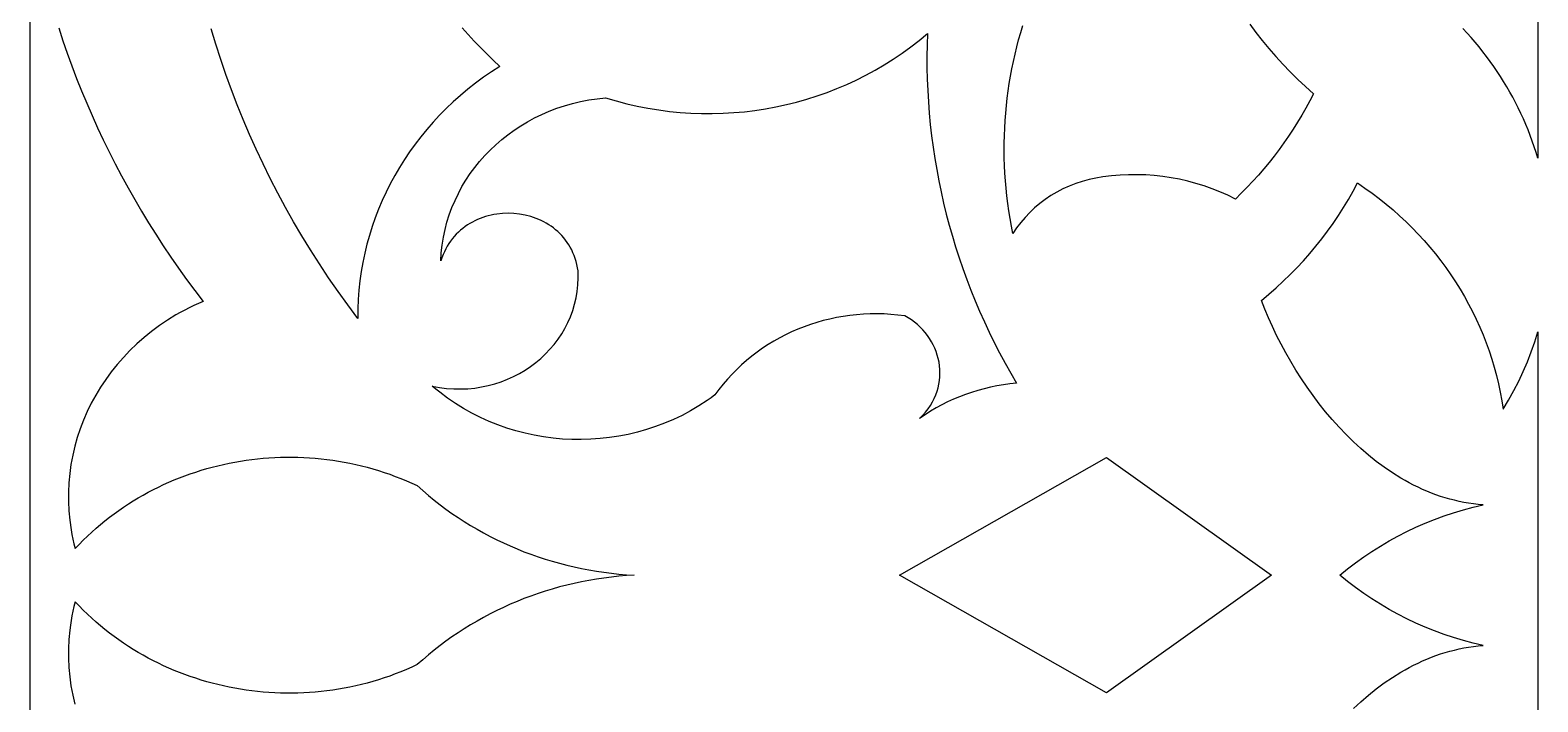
# Model space of a CAD drawing. Extents: x 1908 to 2928, y -299 to 721.
# Drawn here: x 2747.6 to 2827.6, y 117.3 to 153 of the extents above; entities that cross this region are included whole.
import ezdxf

# ---------------------------------------------------------------- set-up
doc = ezdxf.new("R2010")
doc.units = 0
doc.layers.add('BITMAP_LAYER', color=18, linetype='CONTINUOUS')

msp = doc.modelspace()

# ---------------------------------------------------------------- linework, layer by layer
at = {"layer": 'BITMAP_LAYER'}
for points in [[(2827.554, 172.58), (2827.554, 146.171), (2827.461, 146.475), (2827.363, 146.778), (2827.259, 147.078), (2827.148, 147.377), (2827.033, 147.673), (2826.911, 147.967), (2826.784, 148.259), (2826.651, 148.549), (2826.513, 148.836), (2826.369, 149.121), (2826.22, 149.403), (2826.065, 149.683), (2825.905, 149.96), (2825.739, 150.234), (2825.568, 150.506), (2825.392, 150.775), (2825.21, 151.041), (2825.023, 151.303), (2824.831, 151.563), (2824.634, 151.82), (2824.432, 152.073), (2824.225, 152.323), (2824.012, 152.57), (2823.795, 152.813), (2823.572, 153.053)], [(2747.554, 88.818), (2747.554, 124.04), (2747.554, 159.262)], [(2749.072, 153.08), (2749.293, 152.406), (2749.525, 151.736), (2749.767, 151.069), (2750.019, 150.405), (2750.282, 149.745), (2750.555, 149.089), (2750.839, 148.436), (2751.132, 147.786), (2751.436, 147.141), (2751.749, 146.5), (2752.073, 145.862), (2752.407, 145.229), (2752.751, 144.6), (2753.104, 143.976), (2753.468, 143.356), (2753.842, 142.741), (2754.225, 142.13), (2754.618, 141.525), (2755.021, 140.924), (2755.434, 140.328), (2755.856, 139.737), (2756.288, 139.152), (2756.73, 138.572), (2756.481, 138.464), (2756.235, 138.35), (2755.994, 138.233), (2755.756, 138.11), (2755.522, 137.983), (2755.292, 137.852), (2754.844, 137.577), (2754.412, 137.285), (2753.995, 136.978), (2753.596, 136.655), (2753.213, 136.317), (2752.848, 135.965), (2752.5, 135.6), (2752.169, 135.222), (2751.857, 134.832), (2751.564, 134.43), (2751.289, 134.018), (2751.034, 133.595), (2750.798, 133.163), (2750.582, 132.722), (2750.386, 132.272), (2750.211, 131.814), (2750.056, 131.35), (2749.922, 130.879), (2749.81, 130.402), (2749.72, 129.92), (2749.652, 129.433), (2749.606, 128.942), (2749.583, 128.448), (2749.583, 127.952), (2749.606, 127.453), (2749.653, 126.953), (2749.725, 126.452), (2749.769, 126.201), (2749.82, 125.951), (2749.877, 125.7), (2749.941, 125.45), (2750.155, 125.676), (2750.373, 125.897), (2750.596, 126.112), (2750.822, 126.323), (2751.053, 126.528), (2751.287, 126.728), (2751.525, 126.923), (2751.767, 127.113), (2752.012, 127.297), (2752.261, 127.476), (2752.513, 127.65), (2752.768, 127.818), (2753.027, 127.981), (2753.288, 128.139), (2753.553, 128.291), (2753.82, 128.438), (2754.09, 128.58), (2754.363, 128.716), (2754.638, 128.846), (2754.916, 128.971), (2755.196, 129.091), (2755.479, 129.205), (2755.763, 129.314), (2756.05, 129.417), (2756.339, 129.514), (2756.629, 129.606), (2756.922, 129.693), (2757.216, 129.773), (2757.511, 129.848), (2757.809, 129.918), (2758.107, 129.982), (2758.407, 130.04), (2758.708, 130.092), (2759.01, 130.139), (2759.313, 130.18), (2759.617, 130.215), (2759.922, 130.244), (2760.227, 130.268), (2760.534, 130.286), (2760.84, 130.298), (2761.147, 130.304), (2761.455, 130.304), (2761.762, 130.299), (2762.07, 130.287), (2762.377, 130.27), (2762.685, 130.246), (2762.993, 130.217), (2763.3, 130.182), (2763.607, 130.14), (2763.913, 130.093), (2764.219, 130.04), (2764.524, 129.98), (2764.828, 129.915), (2765.131, 129.843), (2765.434, 129.766), (2765.735, 129.682), (2766.036, 129.592), (2766.335, 129.496), (2766.632, 129.394), (2766.929, 129.285), (2767.223, 129.171), (2767.516, 129.05), (2767.808, 128.923), (2768.097, 128.79), (2768.39, 128.527), (2768.689, 128.271), (2768.993, 128.022), (2769.302, 127.779), (2769.617, 127.544), (2769.937, 127.316), (2770.262, 127.095), (2770.592, 126.881), (2770.927, 126.674), (2771.266, 126.475), (2771.609, 126.282), (2771.957, 126.098), (2772.309, 125.92), (2772.666, 125.75), (2773.026, 125.588), (2773.389, 125.433), (2773.757, 125.286), (2774.127, 125.147), (2774.502, 125.015), (2774.879, 124.892), (2775.259, 124.776), (2775.643, 124.668), (2776.029, 124.568), (2776.417, 124.477), (2776.808, 124.393), (2777.202, 124.318), (2777.598, 124.25), (2777.995, 124.191), (2778.395, 124.141), (2778.797, 124.099), (2779.2, 124.065), (2779.605, 124.04), (2779.2, 124.015), (2778.797, 123.981), (2778.395, 123.939), (2777.995, 123.889), (2777.598, 123.83), (2777.202, 123.763), (2776.808, 123.687), (2776.417, 123.603), (2776.029, 123.512), (2775.643, 123.412), (2775.259, 123.304), (2774.879, 123.188), (2774.502, 123.065), (2774.127, 122.933), (2773.757, 122.794), (2773.389, 122.647), (2773.026, 122.492), (2772.666, 122.33), (2772.309, 122.16), (2771.957, 121.982), (2771.609, 121.798), (2771.266, 121.605), (2770.927, 121.406), (2770.592, 121.199), (2770.262, 120.985), (2769.937, 120.764), (2769.617, 120.536), (2769.302, 120.301), (2768.993, 120.058), (2768.689, 119.809), (2768.39, 119.553), (2768.097, 119.29), (2767.808, 119.157), (2767.516, 119.03), (2767.223, 118.909), (2766.929, 118.795), (2766.632, 118.686), (2766.335, 118.584), (2766.036, 118.488), (2765.735, 118.398), (2765.434, 118.314), (2765.131, 118.237), (2764.828, 118.165), (2764.524, 118.1), (2764.219, 118.04), (2763.913, 117.987), (2763.607, 117.94), (2763.3, 117.898), (2762.993, 117.863), (2762.685, 117.834), (2762.377, 117.81), (2762.07, 117.793), (2761.762, 117.781), (2761.455, 117.776), (2761.147, 117.776), (2760.84, 117.782), (2760.534, 117.794), (2760.227, 117.812), (2759.922, 117.836), (2759.617, 117.865), (2759.313, 117.9), (2759.01, 117.941), (2758.708, 117.988), (2758.407, 118.04), (2758.107, 118.098), (2757.809, 118.162), (2757.511, 118.232), (2757.216, 118.307), (2756.922, 118.387), (2756.629, 118.474), (2756.339, 118.566), (2756.05, 118.663), (2755.763, 118.766), (2755.479, 118.875), (2755.196, 118.989), (2754.916, 119.109), (2754.638, 119.234), (2754.363, 119.364), (2754.09, 119.501), (2753.82, 119.642), (2753.553, 119.789), (2753.288, 119.941), (2753.027, 120.099), (2752.768, 120.262), (2752.513, 120.43), (2752.261, 120.604), (2752.012, 120.783), (2751.767, 120.967), (2751.525, 121.157), (2751.287, 121.352), (2751.053, 121.552), (2750.822, 121.757), (2750.596, 121.968), (2750.373, 122.183), (2750.155, 122.404), (2749.941, 122.63), (2749.877, 122.38), (2749.82, 122.129), (2749.769, 121.879), (2749.725, 121.628), (2749.686, 121.378), (2749.653, 121.127), (2749.606, 120.627), (2749.583, 120.128), (2749.583, 119.632), (2749.606, 119.138), (2749.652, 118.647), (2749.72, 118.16), (2749.81, 117.678), (2749.922, 117.201)], [(2770.484, 153.093), (2770.795, 152.738), (2771.115, 152.387), (2771.442, 152.043), (2771.778, 151.704), (2772.121, 151.372), (2772.472, 151.045), (2772.031, 150.759), (2771.602, 150.462), (2771.185, 150.153), (2770.779, 149.834), (2770.385, 149.503), (2770.004, 149.162), (2769.635, 148.811), (2769.278, 148.45), (2768.934, 148.08), (2768.603, 147.701), (2768.285, 147.312), (2767.98, 146.915), (2767.689, 146.51), (2767.411, 146.097), (2767.147, 145.677), (2766.897, 145.249), (2766.661, 144.814), (2766.44, 144.372), (2766.233, 143.924), (2766.04, 143.47), (2765.863, 143.01), (2765.7, 142.545), (2765.552, 142.075), (2765.42, 141.6), (2765.304, 141.121), (2765.203, 140.637), (2765.118, 140.15), (2765.049, 139.659), (2764.996, 139.165), (2764.96, 138.667), (2764.941, 138.168), (2764.938, 137.666), (2764.406, 138.38), (2763.889, 139.101), (2763.388, 139.828), (2762.901, 140.562), (2762.429, 141.302), (2761.973, 142.049), (2761.531, 142.801), (2761.104, 143.559), (2760.693, 144.322), (2760.296, 145.091), (2759.915, 145.865), (2759.549, 146.644), (2759.198, 147.427), (2758.862, 148.215), (2758.541, 149.008), (2758.235, 149.804), (2757.945, 150.605), (2757.669, 151.409), (2757.409, 152.217), (2757.164, 153.028)], [(2812.267, 153.29), (2812.594, 152.847), (2812.933, 152.411), (2813.284, 151.983), (2813.648, 151.563), (2814.024, 151.152), (2814.412, 150.748), (2814.812, 150.354), (2815.224, 149.969), (2815.648, 149.592), (2815.449, 149.207), (2815.242, 148.825), (2815.026, 148.449), (2814.802, 148.076), (2814.57, 147.708), (2814.33, 147.345), (2814.082, 146.987), (2813.826, 146.634), (2813.562, 146.286), (2813.29, 145.943), (2813.011, 145.605), (2812.724, 145.273), (2812.43, 144.946), (2812.128, 144.625), (2811.819, 144.31), (2811.503, 144.001), (2811.098, 144.201), (2810.687, 144.384), (2810.268, 144.551), (2809.844, 144.702), (2809.413, 144.835), (2808.978, 144.952), (2808.539, 145.052), (2808.095, 145.135), (2807.649, 145.2), (2807.199, 145.249), (2806.748, 145.28), (2806.295, 145.294), (2805.841, 145.29), (2805.387, 145.268), (2804.933, 145.229), (2804.479, 145.172), (2804.107, 145.113), (2803.741, 145.035), (2803.382, 144.938), (2803.031, 144.823), (2802.688, 144.69), (2802.355, 144.539), (2802.032, 144.371), (2801.719, 144.186), (2801.418, 143.986), (2801.13, 143.769), (2800.854, 143.538), (2800.592, 143.292), (2800.345, 143.031), (2800.113, 142.757), (2799.897, 142.47), (2799.698, 142.169), (2799.619, 142.57), (2799.547, 142.971), (2799.483, 143.372), (2799.427, 143.773), (2799.377, 144.174), (2799.336, 144.575), (2799.301, 144.976), (2799.274, 145.376), (2799.255, 145.777), (2799.242, 146.177), (2799.237, 146.576), (2799.239, 146.975), (2799.248, 147.373), (2799.264, 147.771), (2799.288, 148.167), (2799.318, 148.563), (2799.355, 148.958), (2799.4, 149.352), (2799.452, 149.745), (2799.51, 150.137), (2799.575, 150.527), (2799.648, 150.916), (2799.727, 151.303), (2799.813, 151.689), (2799.906, 152.074), (2800.005, 152.457), (2800.112, 152.838), (2800.225, 153.217)], [(2817.765, 116.958), (2818.16, 117.322), (2818.564, 117.671), (2818.979, 118.003), (2819.404, 118.317), (2819.838, 118.613), (2820.282, 118.889), (2820.507, 119.019), (2820.734, 119.144), (2820.964, 119.263), (2821.196, 119.377), (2821.43, 119.485), (2821.666, 119.587), (2821.904, 119.683), (2822.144, 119.773), (2822.386, 119.857), (2822.63, 119.934), (2822.876, 120.004), (2823.124, 120.068), (2823.374, 120.125), (2823.625, 120.175), (2823.879, 120.218), (2824.134, 120.254), (2824.391, 120.282), (2824.65, 120.303), (2824.123, 120.429), (2823.601, 120.571), (2823.085, 120.728), (2822.575, 120.899), (2822.071, 121.085), (2821.574, 121.285), (2821.084, 121.5), (2820.601, 121.728), (2820.127, 121.97), (2819.66, 122.226), (2819.202, 122.496), (2818.752, 122.779), (2818.312, 123.075), (2817.881, 123.384), (2817.46, 123.706), (2817.05, 124.04), (2817.46, 124.375), (2817.881, 124.696), (2818.312, 125.005), (2818.752, 125.301), (2819.202, 125.584), (2819.66, 125.854), (2820.127, 126.11), (2820.601, 126.352), (2821.084, 126.58), (2821.574, 126.795), (2822.071, 126.995), (2822.575, 127.181), (2823.085, 127.352), (2823.601, 127.509), (2824.123, 127.651), (2824.65, 127.777), (2824.391, 127.798), (2824.134, 127.826), (2823.879, 127.862), (2823.625, 127.905), (2823.374, 127.955), (2823.124, 128.012), (2822.876, 128.076), (2822.63, 128.146), (2822.386, 128.223), (2822.144, 128.307), (2821.904, 128.397), (2821.666, 128.493), (2821.43, 128.595), (2821.196, 128.703), (2820.964, 128.817), (2820.734, 128.936), (2820.507, 129.061), (2820.282, 129.191), (2819.838, 129.467), (2819.404, 129.763), (2818.979, 130.077), (2818.564, 130.409), (2818.16, 130.758), (2817.765, 131.122), (2817.381, 131.5), (2817.008, 131.892), (2816.646, 132.296), (2816.295, 132.711), (2815.956, 133.136), (2815.629, 133.569), (2815.313, 134.011), (2815.011, 134.46), (2814.72, 134.914), (2814.443, 135.373), (2814.178, 135.835), (2813.927, 136.3), (2813.69, 136.766), (2813.467, 137.233), (2813.257, 137.698), (2813.062, 138.162), (2812.882, 138.623), (2813.278, 138.951), (2813.665, 139.289), (2814.042, 139.635), (2814.409, 139.991), (2814.766, 140.354), (2815.112, 140.726), (2815.449, 141.106), (2815.775, 141.494), (2816.09, 141.89), (2816.395, 142.293), (2816.689, 142.703), (2816.971, 143.12), (2817.242, 143.545), (2817.502, 143.976), (2817.75, 144.413), (2817.987, 144.857), (2818.381, 144.588), (2818.766, 144.31), (2819.143, 144.024), (2819.511, 143.729), (2819.869, 143.426), (2820.219, 143.115), (2820.56, 142.796), (2820.891, 142.47), (2821.212, 142.136), (2821.524, 141.795), (2821.827, 141.447), (2822.119, 141.092), (2822.402, 140.73), (2822.674, 140.362), (2822.936, 139.987), (2823.188, 139.607), (2823.429, 139.22), (2823.66, 138.828), (2823.88, 138.43), (2824.089, 138.027), (2824.288, 137.619), (2824.475, 137.206), (2824.651, 136.788), (2824.816, 136.366), (2824.969, 135.939), (2825.11, 135.508), (2825.24, 135.073), (2825.359, 134.634), (2825.465, 134.192), (2825.559, 133.746), (2825.641, 133.297), (2825.71, 132.845), (2826.004, 133.336), (2826.28, 133.834), (2826.537, 134.339), (2826.777, 134.851), (2826.999, 135.369), (2827.202, 135.894), (2827.387, 136.423), (2827.554, 136.958), (2827.554, 111.122)]]:
    msp.add_lwpolyline(points, dxfattribs=at)
for points in [[(2795.147, 152.182), (2795.138, 151.575), (2795.14, 150.969), (2795.154, 150.364), (2795.178, 149.76), (2795.214, 149.156), (2795.26, 148.554), (2795.318, 147.953), (2795.386, 147.353), (2795.465, 146.755), (2795.555, 146.158), (2795.656, 145.563), (2795.767, 144.97), (2795.89, 144.379), (2796.023, 143.79), (2796.167, 143.203), (2796.321, 142.619), (2796.486, 142.037), (2796.662, 141.458), (2796.848, 140.882), (2797.044, 140.308), (2797.252, 139.738), (2797.469, 139.17), (2797.697, 138.606), (2797.936, 138.046), (2798.184, 137.489), (2798.443, 136.935), (2798.713, 136.385), (2798.992, 135.84), (2799.282, 135.298), (2799.582, 134.76), (2799.892, 134.227), (2799.544, 134.191), (2799.197, 134.144), (2798.854, 134.086), (2798.513, 134.016), (2798.175, 133.936), (2797.841, 133.845), (2797.51, 133.743), (2797.184, 133.631), (2796.862, 133.508), (2796.544, 133.375), (2796.231, 133.231), (2795.924, 133.078), (2795.622, 132.914), (2795.326, 132.74), (2795.036, 132.557), (2794.752, 132.363), (2794.917, 132.528), (2795.068, 132.698), (2795.204, 132.873), (2795.326, 133.052), (2795.435, 133.234), (2795.529, 133.42), (2795.611, 133.608), (2795.679, 133.798), (2795.735, 133.99), (2795.777, 134.184), (2795.807, 134.378), (2795.825, 134.573), (2795.831, 134.767), (2795.826, 134.961), (2795.808, 135.153), (2795.78, 135.345), (2795.74, 135.534), (2795.689, 135.72), (2795.628, 135.904), (2795.556, 136.083), (2795.474, 136.26), (2795.382, 136.431), (2795.281, 136.598), (2795.17, 136.759), (2795.049, 136.915), (2794.92, 137.064), (2794.781, 137.206), (2794.634, 137.341), (2794.479, 137.469), (2794.316, 137.588), (2794.144, 137.698), (2793.965, 137.8), (2793.598, 137.846), (2793.231, 137.88), (2792.864, 137.902), (2792.498, 137.911), (2792.133, 137.908), (2791.77, 137.892), (2791.408, 137.865), (2791.049, 137.825), (2790.692, 137.773), (2790.337, 137.71), (2789.986, 137.635), (2789.638, 137.549), (2789.294, 137.451), (2788.953, 137.343), (2788.618, 137.223), (2788.286, 137.092), (2787.96, 136.95), (2787.64, 136.797), (2787.324, 136.634), (2787.015, 136.461), (2786.713, 136.277), (2786.416, 136.083), (2786.127, 135.878), (2785.845, 135.664), (2785.571, 135.44), (2785.305, 135.206), (2785.047, 134.963), (2784.797, 134.71), (2784.556, 134.448), (2784.325, 134.176), (2784.103, 133.895), (2783.892, 133.606), (2783.682, 133.452), (2783.47, 133.304), (2783.037, 133.023), (2782.595, 132.762), (2782.144, 132.522), (2781.684, 132.303), (2781.217, 132.104), (2780.743, 131.926), (2780.263, 131.768), (2779.778, 131.63), (2779.288, 131.514), (2778.795, 131.417), (2778.298, 131.341), (2777.799, 131.286), (2777.299, 131.25), (2776.798, 131.235), (2776.297, 131.241), (2775.796, 131.266), (2775.297, 131.312), (2774.8, 131.379), (2774.306, 131.465), (2773.816, 131.572), (2773.331, 131.699), (2772.85, 131.846), (2772.376, 132.013), (2771.908, 132.2), (2771.448, 132.407), (2770.996, 132.635), (2770.553, 132.882), (2770.12, 133.15), (2769.697, 133.437), (2769.285, 133.745), (2769.084, 133.906), (2768.886, 134.072), (2769.27, 134.001), (2769.652, 133.953), (2770.031, 133.927), (2770.406, 133.922), (2770.778, 133.937), (2771.144, 133.973), (2771.505, 134.029), (2771.859, 134.104), (2772.207, 134.197), (2772.546, 134.308), (2772.877, 134.437), (2773.199, 134.582), (2773.511, 134.744), (2773.812, 134.922), (2774.102, 135.115), (2774.38, 135.323), (2774.646, 135.544), (2774.898, 135.779), (2775.136, 136.028), (2775.359, 136.288), (2775.566, 136.561), (2775.758, 136.845), (2775.932, 137.14), (2776.089, 137.444), (2776.227, 137.759), (2776.347, 138.083), (2776.446, 138.415), (2776.526, 138.755), (2776.584, 139.103), (2776.62, 139.457), (2776.634, 139.818), (2776.624, 140.185), (2776.597, 140.359), (2776.563, 140.528), (2776.521, 140.693), (2776.473, 140.852), (2776.418, 141.007), (2776.356, 141.156), (2776.288, 141.301), (2776.215, 141.44), (2776.135, 141.574), (2776.05, 141.704), (2775.959, 141.828), (2775.864, 141.947), (2775.763, 142.061), (2775.658, 142.17), (2775.549, 142.274), (2775.435, 142.373), (2775.317, 142.466), (2775.195, 142.554), (2775.07, 142.637), (2774.941, 142.715), (2774.81, 142.788), (2774.675, 142.855), (2774.538, 142.917), (2774.398, 142.974), (2774.256, 143.025), (2774.112, 143.071), (2773.819, 143.148), (2773.521, 143.202), (2773.219, 143.235), (2772.915, 143.247), (2772.611, 143.236), (2772.309, 143.204), (2772.159, 143.179), (2772.01, 143.149), (2771.863, 143.114), (2771.717, 143.072), (2771.572, 143.025), (2771.43, 142.973), (2771.29, 142.915), (2771.153, 142.851), (2771.018, 142.782), (2770.886, 142.707), (2770.757, 142.626), (2770.632, 142.539), (2770.51, 142.447), (2770.391, 142.349), (2770.277, 142.245), (2770.167, 142.136), (2770.061, 142.021), (2769.96, 141.9), (2769.864, 141.773), (2769.773, 141.64), (2769.688, 141.501), (2769.607, 141.357), (2769.533, 141.206), (2769.465, 141.05), (2769.402, 140.888), (2769.347, 140.719), (2769.371, 141.143), (2769.417, 141.561), (2769.482, 141.973), (2769.568, 142.379), (2769.672, 142.779), (2769.796, 143.171), (2769.937, 143.556), (2770.097, 143.933), (2770.274, 144.301), (2770.468, 144.66), (2770.678, 145.01), (2770.905, 145.35), (2771.147, 145.68), (2771.404, 145.998), (2771.676, 146.306), (2771.962, 146.602), (2772.262, 146.886), (2772.574, 147.157), (2772.9, 147.415), (2773.238, 147.659), (2773.588, 147.89), (2773.95, 148.106), (2774.322, 148.307), (2774.705, 148.493), (2775.097, 148.663), (2775.5, 148.817), (2775.911, 148.954), (2776.331, 149.074), (2776.759, 149.176), (2777.195, 149.26), (2777.638, 149.325), (2778.088, 149.372), (2778.646, 149.206), (2779.207, 149.059), (2779.771, 148.931), (2780.336, 148.821), (2780.904, 148.729), (2781.473, 148.655), (2782.042, 148.599), (2782.612, 148.562), (2783.182, 148.542), (2783.751, 148.539), (2784.319, 148.555), (2784.885, 148.588), (2785.45, 148.638), (2786.012, 148.706), (2786.571, 148.791), (2787.126, 148.893), (2787.678, 149.012), (2788.225, 149.149), (2788.768, 149.302), (2789.305, 149.472), (2789.836, 149.659), (2790.361, 149.862), (2790.88, 150.082), (2791.391, 150.318), (2791.895, 150.571), (2792.39, 150.84), (2792.877, 151.125), (2793.355, 151.426), (2793.823, 151.743), (2794.282, 152.076), (2794.73, 152.424), (2795.167, 152.789)], [(2813.427, 124.04), (2804.665, 117.788), (2793.687, 124.04), (2804.665, 130.292)]]:
    msp.add_lwpolyline(points, close=True, dxfattribs=at)

doc.saveas('drawing.dxf')
